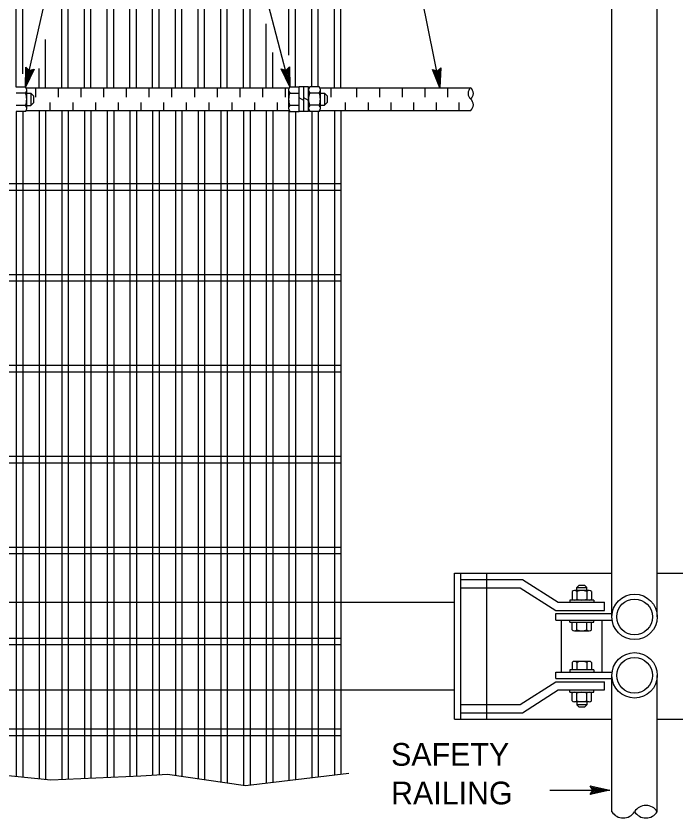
# Model space of a CAD drawing. Extents: x -894 to 866, y -472 to 714.
# Drawn here: x -133.1 to 70.3, y 173.9 to 420.9 of the extents above; entities that cross this region are included whole.
import ezdxf

# ---------------------------------------------------------------- set-up
doc = ezdxf.new("R2010")
doc.units = 0
for name, color, linetype in [('56 Stage 3 Anno', 7, 'Continuous'), ('57 Undefined', 7, 'Continuous'), ('60 Nongeo Data', 7, 'Continuous')]:
    doc.layers.add(name, color=color, linetype=linetype)

msp = doc.modelspace()

# ---------------------------------------------------------------- linework, layer by layer
at = {"layer": '56 Stage 3 Anno'}
for p, q in [((-130.15, 399.06), (-92.18, 567.12)), ((-48.72, 399.12), (-92.18, 567.12)), ((-130.15, 399.06), (-130.1, 405.21)), ((-130.1, 405.21), (-130.1, 405.21)), ((-130.1, 405.21), (-128.98, 404.13)), ((-49.89, 404.19), (-48.76, 405.27)), ((-48.76, 405.27), (-48.76, 405.27)), ((-48.76, 405.27), (-48.72, 399.12)), ((-127.5, 404.61), (-130.15, 399.06)), ((-129.84, 400.42), (-129.8, 404.9)), ((-127.89, 404.47), (-129.84, 400.4)), ((-129.53, 401.75), (-129.5, 404.65)), ((-128.3, 404.33), (-129.53, 401.75)), ((-129.22, 403.1), (-129.21, 404.34)), ((-128.67, 404.23), (-129.22, 403.1)), ((-128.98, 404.13), (-127.5, 404.61)), ((-127.5, 404.61), (-127.5, 404.61)), ((-48.72, 399.12), (-51.36, 404.67)), ((-51.36, 404.67), (-51.36, 404.67)), ((-51.36, 404.67), (-49.89, 404.19)), ((-49.03, 400.48), (-50.96, 404.52)), ((-49.34, 401.81), (-50.58, 404.42)), ((-49.65, 403.16), (-50.18, 404.28)), ((-49.66, 404.42), (-49.65, 403.16)), ((-49.36, 404.67), (-49.34, 401.81)), ((-49.06, 404.98), (-49.03, 400.46)), ((-2.46, 398.84), (-4.79, 404.52)), ((-4.79, 404.52), (-4.79, 404.52)), ((-4.79, 404.52), (-3.34, 403.96)), ((-2.7, 400.21), (-4.39, 404.35)), ((-2.92, 401.56), (-4.02, 404.24)), ((-3.16, 402.92), (-3.63, 404.07)), ((-3.34, 403.96), (-2.15, 404.98)), ((-3.09, 404.18), (-3.16, 402.92)), ((-2.78, 404.41), (-2.92, 401.56)), ((-2.47, 404.7), (-2.69, 400.2)), ((-2.15, 404.98), (-2.46, 398.84)), ((-2.15, 404.98), (-2.15, 404.98)), ((-130.15, 399.06), (-130.15, 399.06)), ((-48.72, 399.12), (-48.72, 399.12)), ((-2.46, 398.84), (-2.46, 398.84)), ((44.64, 182.44), (43.84, 183.78)), ((43.84, 183.78), (43.84, 183.78)), ((43.84, 183.78), (49.84, 182.44)), ((44.06, 183.43), (48.46, 182.44)), ((44.29, 183.07), (47.08, 182.44)), ((31.42, 182.44), (49.84, 182.44)), ((49.84, 182.44), (43.84, 181.11)), ((43.84, 181.11), (44.64, 182.44)), ((43.84, 181.11), (43.84, 181.11)), ((48.45, 182.44), (44.08, 181.47)), ((47.08, 182.44), (44.26, 181.82)), ((44.47, 182.72), (45.7, 182.45)), ((45.7, 182.45), (44.49, 182.18)), ((49.84, 182.44), (49.84, 182.44))]:
    msp.add_line(p, q, dxfattribs=at)
msp.add_lwpolyline([(-58.63, 609.1), (-44.99, 609.1), (-2.46, 398.84)], dxfattribs=at)
at = {"layer": '60 Nongeo Data'}
for p, q in [((50.52, 235.84), (50.52, 532.84)), ((64.52, 235.84), (64.52, 532.84)), ((-97.98, 398.84), (-97.98, 524.34)), ((-95.98, 398.84), (-95.98, 524.09)), ((-48.98, 408.85), (-48.98, 524.34)), ((-46.98, 399.12), (-46.98, 524.59)), ((-41.98, 399.12), (-41.98, 525.23)), ((-39.98, 399.12), (-39.98, 525.34)), ((-34.98, 398.84), (-34.98, 525.34)), ((-32.98, 398.84), (-32.98, 525.34)), ((-90.98, 398.84), (-90.98, 523.45)), ((-88.98, 398.84), (-88.98, 523.19)), ((-83.98, 398.84), (-83.98, 522.56)), ((-81.98, 398.84), (-81.98, 522.3)), ((-132.98, 399.06), (-132.98, 520.87)), ((-130.98, 403.16), (-130.98, 521.19)), ((-102.98, 398.84), (-102.98, 507.35)), ((-76.98, 398.84), (-76.98, 500.72)), ((-104.98, 398.84), (-104.98, 498.43)), ((-74.98, 398.84), (-74.98, 492.9)), ((-109.98, 398.84), (-109.98, 476.12)), ((-69.98, 398.84), (-69.98, 473.33)), ((-111.98, 398.84), (-111.98, 467.2)), ((-67.98, 398.84), (-67.98, 465.51)), ((-116.98, 398.84), (-116.98, 444.9)), ((-62.98, 398.84), (-62.98, 445.94)), ((-60.98, 398.84), (-60.98, 438.11)), ((-118.98, 398.84), (-118.98, 435.98)), ((-55.98, 398.84), (-55.98, 418.55)), ((-123.98, 398.84), (-123.98, 413.68)), ((-53.98, 398.84), (-53.98, 409.68)), ((-125.98, 398.84), (-125.98, 404.76)), ((-130.15, 399.06), (-133.07, 399.06)), ((-129.98, 398.84), (-48.91, 398.84)), ((-129.77, 392.46), (-129.77, 398.12)), ((-127.12, 398.84), (-127.12, 395.9)), ((-120.12, 398.84), (-120.12, 395.9)), ((-113.12, 398.84), (-113.12, 395.9)), ((-106.12, 398.84), (-106.12, 395.9)), ((-99.12, 398.84), (-99.12, 395.9)), ((-92.12, 398.84), (-92.12, 395.9)), ((-85.12, 398.84), (-85.12, 395.9)), ((-78.12, 398.84), (-78.12, 395.9)), ((-71.12, 398.84), (-71.12, 395.9)), ((-64.12, 398.84), (-64.12, 395.9)), ((-57.12, 398.84), (-57.12, 395.9)), ((-50.12, 398.84), (-50.12, 395.9)), ((-49.08, 398.18), (-49.08, 392.52)), ((-48.7, 399.12), (-45.79, 399.12)), ((-45.79, 391.58), (-45.79, 399.12)), ((-44.38, 399.12), (-45.79, 399.12)), ((-42.97, 399.12), (-44.38, 399.12)), ((-44.38, 391.58), (-44.38, 399.12)), ((-42.97, 391.58), (-42.97, 399.12)), ((-39.67, 399.12), (-42.58, 399.12)), ((-39.46, 398.84), (7.02, 398.84)), ((-39.29, 392.52), (-39.29, 398.18)), ((-36.12, 398.84), (-36.12, 395.9)), ((-28.12, 398.84), (-28.12, 395.9)), ((-21.12, 398.84), (-21.12, 395.9)), ((-14.12, 398.84), (-14.12, 395.9)), ((-7.12, 398.84), (-7.12, 395.9)), ((-0.12, 398.84), (-0.12, 395.9)), ((-130.15, 397.18), (-133.07, 397.18)), ((-129.77, 397.16), (-128.52, 397.16)), ((-127.69, 396.33), (-128.52, 397.16)), ((-128.52, 397.16), (-128.52, 393.41)), ((-127.69, 396.33), (-127.69, 394.25)), ((-48.7, 397.23), (-45.79, 397.23)), ((-44.38, 394.94), (-45.79, 395.75)), ((-42.97, 394.94), (-44.38, 395.75)), ((-39.67, 397.23), (-42.58, 397.23)), ((-39.29, 397.22), (-38.04, 397.22)), ((-37.2, 396.39), (-38.04, 397.22)), ((-38.04, 397.22), (-38.04, 393.47)), ((-37.2, 396.39), (-37.2, 394.31)), ((-130.15, 393.4), (-133.07, 393.4)), ((-129.77, 393.41), (-128.52, 393.41)), ((-127.69, 394.25), (-128.52, 393.41)), ((-122.62, 394.31), (-122.62, 391.84)), ((-115.62, 394.31), (-115.62, 391.84)), ((-108.62, 394.31), (-108.62, 391.84)), ((-101.62, 394.31), (-101.62, 391.84)), ((-94.62, 394.31), (-94.62, 391.84)), ((-87.62, 394.31), (-87.62, 391.84)), ((-80.62, 394.31), (-80.62, 391.84)), ((-73.62, 394.31), (-73.62, 391.84)), ((-66.62, 394.31), (-66.62, 391.84)), ((-59.62, 394.31), (-59.62, 391.84)), ((-52.62, 394.31), (-52.62, 391.84)), ((-48.7, 393.46), (-45.79, 393.46)), ((-39.67, 393.46), (-42.58, 393.46)), ((-39.29, 393.47), (-38.04, 393.47)), ((-37.2, 394.31), (-38.04, 393.47)), ((-31.62, 394.31), (-31.62, 391.84)), ((-24.62, 394.31), (-24.62, 391.84)), ((-17.62, 394.31), (-17.62, 391.84)), ((-10.62, 394.31), (-10.62, 391.84)), ((-3.62, 394.31), (-3.62, 391.84)), ((3.38, 394.31), (3.38, 391.84)), ((-130.15, 391.52), (-133.07, 391.52)), ((-132.98, 391.52), (-132.98, 186.73)), ((-130.98, 391.52), (-130.98, 186.53)), ((-129.92, 391.84), (-48.9, 391.84)), ((-125.98, 391.84), (-125.98, 186.03)), ((-123.98, 391.84), (-123.98, 185.83)), ((-118.98, 391.84), (-118.98, 185.82)), ((-116.98, 391.84), (-116.98, 185.91)), ((-111.98, 391.84), (-111.98, 186.14)), ((-109.98, 391.84), (-109.98, 186.23)), ((-104.98, 391.84), (-104.98, 186.45)), ((-102.98, 391.84), (-102.98, 186.54)), ((-97.98, 391.84), (-97.98, 186.76)), ((-95.98, 391.84), (-95.98, 186.85)), ((-90.98, 391.84), (-90.98, 187.13)), ((-88.98, 391.84), (-88.98, 187.25)), ((-83.98, 391.84), (-83.98, 187.06)), ((-81.98, 391.84), (-81.98, 186.77)), ((-76.98, 391.84), (-76.98, 186.05)), ((-74.98, 391.84), (-74.98, 185.76)), ((-69.98, 391.84), (-69.98, 185.04)), ((-67.98, 391.84), (-67.98, 184.75)), ((-62.98, 391.84), (-62.98, 184.03)), ((-60.98, 391.84), (-60.98, 184.09)), ((-55.98, 391.84), (-55.98, 184.68)), ((-53.98, 391.84), (-53.98, 184.91)), ((-48.98, 391.84), (-48.98, 185.5)), ((-48.7, 391.58), (-45.79, 391.58)), ((-46.98, 391.58), (-46.98, 185.73)), ((-44.38, 391.58), (-45.79, 391.58)), ((-42.97, 391.58), (-44.38, 391.58)), ((-39.67, 391.58), (-42.58, 391.58)), ((-41.98, 391.58), (-41.98, 186.32)), ((-39.98, 391.58), (-39.98, 186.56)), ((-39.47, 391.84), (7.02, 391.84)), ((-34.98, 391.84), (-34.98, 187.14)), ((-32.98, 391.84), (-32.98, 187.38)), ((-181.98, 369.34), (-32.98, 369.34)), ((-181.98, 367.34), (-32.98, 367.34)), ((-181.98, 341.34), (-32.98, 341.34)), ((-181.98, 339.34), (-32.98, 339.34)), ((-181.98, 313.34), (-32.98, 313.34)), ((-181.98, 311.34), (-32.98, 311.34)), ((-181.98, 285.34), (-32.98, 285.34)), ((-181.98, 283.34), (-32.98, 283.34)), ((-181.98, 257.34), (-32.98, 257.34)), ((-181.98, 255.34), (-32.98, 255.34)), ((2.02, 204.34), (2.02, 249.34)), ((2.02, 249.34), (50.52, 249.34)), ((4.02, 204.34), (4.02, 249.34)), ((4.02, 247.34), (23.02, 247.34)), ((12.02, 204.34), (12.02, 249.34)), ((23.02, 247.34), (34.02, 240.34)), ((64.52, 249.34), (76.02, 249.34)), ((4.02, 244.84), (22.29, 244.84)), ((22.29, 244.84), (33.29, 237.84)), ((40.43, 245.61), (39.77, 244.95)), ((39.77, 243.95), (39.77, 244.95)), ((39.77, 244.95), (42.77, 244.95)), ((40.43, 245.61), (42.1, 245.61)), ((42.1, 245.61), (42.77, 244.95)), ((42.77, 243.95), (42.77, 244.95)), ((38.25, 243.64), (38.25, 241.31)), ((43.53, 243.95), (39, 243.95)), ((39.76, 243.64), (39.76, 241.31)), ((42.78, 243.64), (42.78, 241.31)), ((44.28, 243.64), (44.28, 241.31)), ((-221.98, 240.34), (2.02, 240.34)), ((34.02, 240.34), (48.29, 240.34)), ((37.6, 241), (37.6, 240.34)), ((44.93, 241), (37.6, 241)), ((44.93, 241), (44.93, 240.34)), ((48.29, 237.84), (48.29, 240.34)), ((33.29, 237.84), (48.29, 237.84)), ((33.29, 236.84), (50.59, 236.84)), ((33.29, 234.84), (33.29, 236.84)), ((33.29, 234.84), (50.59, 234.84)), ((35.02, 218.84), (35.02, 234.84)), ((37.6, 234.17), (37.6, 234.84)), ((44.93, 234.17), (44.93, 234.84)), ((47.52, 218.84), (47.52, 234.84)), ((37.6, 234.17), (44.93, 234.17)), ((38.25, 231.84), (38.25, 234.17)), ((39.76, 231.84), (39.76, 234.17)), ((42.78, 231.84), (42.78, 234.17)), ((44.28, 231.84), (44.28, 234.17)), ((39, 231.53), (43.53, 231.53)), ((-181.98, 229.34), (-32.98, 229.34)), ((-181.98, 227.34), (-32.98, 227.34)), ((38.25, 221.84), (38.25, 219.5)), ((43.53, 222.14), (39, 222.14)), ((39.76, 221.84), (39.76, 219.5)), ((42.78, 221.84), (42.78, 219.5)), ((44.28, 221.84), (44.28, 219.5)), ((33.29, 218.84), (50.59, 218.84)), ((33.29, 216.84), (33.29, 218.84)), ((37.6, 219.5), (37.6, 218.84)), ((44.93, 219.5), (37.6, 219.5)), ((44.93, 219.5), (44.93, 218.84)), ((50.52, 175.84), (50.52, 217.84)), ((64.52, 175.84), (64.52, 217.84)), ((22.29, 208.84), (33.29, 215.84)), ((33.29, 216.84), (50.59, 216.84)), ((33.29, 215.84), (48.29, 215.84)), ((48.29, 213.34), (48.29, 215.84)), ((-221.98, 213.34), (2.02, 213.34)), ((23.02, 206.34), (34.02, 213.34)), ((34.02, 213.34), (48.29, 213.34)), ((37.6, 212.67), (37.6, 213.34)), ((37.6, 212.67), (44.93, 212.67)), ((44.93, 212.67), (44.93, 213.34)), ((38.25, 210.03), (38.25, 212.36)), ((39.76, 210.03), (39.76, 212.36)), ((42.78, 210.03), (42.78, 212.36)), ((44.28, 210.03), (44.28, 212.36)), ((4.02, 208.84), (22.29, 208.84)), ((39, 209.73), (43.53, 209.73)), ((39.77, 209.73), (39.77, 208.73)), ((40.43, 208.06), (39.77, 208.73)), ((42.77, 208.73), (39.77, 208.73)), ((42.1, 208.06), (40.43, 208.06)), ((42.1, 208.06), (42.77, 208.73)), ((42.77, 209.73), (42.77, 208.73)), ((4.02, 206.34), (23.02, 206.34)), ((2.02, 204.34), (50.52, 204.34)), ((64.52, 204.34), (76.02, 204.34)), ((-181.98, 201.34), (-32.98, 201.34)), ((-181.98, 199.34), (-32.98, 199.34))]:
    msp.add_line(p, q, dxfattribs=at)
msp.add_lwpolyline([(-185.41, 184.18), (-168.29, 185.42), (-149.68, 188.4), (-122.38, 185.67), (-94.59, 186.91), (-86.4, 187.41), (-62.33, 183.94), (-30.57, 187.66)], dxfattribs=at)
for centre, radius in [((57.52, 235.84), 7), ((57.52, 235.84), 5.5), ((57.52, 217.84), 7), ((57.52, 217.84), 5.5)]:
    msp.add_circle(centre, radius, dxfattribs=at)
for centre, radius, start, end in [((-131.13, 398.12), 1.36, 315.9647, 44.0353), ((-47.73, 398.18), 1.36, 135.9647, 224.0353), ((-41.61, 398.18), 1.36, 135.9647, 224.0353), ((-40.64, 398.18), 1.36, 315.9647, 44.0353), ((8.47, 397.09), 2.27, 129.686, 230.314), ((5.57, 397.09), 2.27, 309.686, 50.314), ((-134.9, 395.29), 5.11, 338.3259, 21.6741), ((-43.96, 395.35), 5.11, 158.3259, 201.6741), ((-37.84, 395.35), 5.11, 158.3259, 201.6741), ((-44.41, 395.35), 5.11, 338.3259, 21.6741), ((5.57, 393.59), 2.27, 309.686, 50.314), ((-131.13, 392.46), 1.36, 315.9647, 44.0353), ((-47.73, 392.52), 1.36, 135.9647, 224.0353), ((-41.61, 392.52), 1.36, 135.9647, 224.0353), ((-40.64, 392.52), 1.36, 315.9647, 44.0353), ((39, 242.86), 1.09, 45.9647, 134.0353), ((41.27, 239.84), 4.09, 68.3259, 111.6741), ((43.53, 242.86), 1.09, 45.9647, 134.0353), ((39, 242.09), 1.09, 225.9647, 314.0353), ((41.27, 245.1), 4.09, 248.3259, 291.6741), ((43.53, 242.09), 1.09, 225.9647, 314.0353), ((39, 232.62), 1.09, 225.9647, 314.0353), ((41.27, 235.63), 4.09, 248.3259, 291.6741), ((43.53, 232.62), 1.09, 225.9647, 314.0353), ((39, 221.06), 1.09, 45.9647, 134.0353), ((41.27, 218.04), 4.09, 68.3259, 111.6741), ((43.53, 221.06), 1.09, 45.9647, 134.0353), ((39, 211.58), 1.09, 45.9647, 134.0353), ((41.27, 208.57), 4.09, 68.3259, 111.6741), ((43.53, 211.58), 1.09, 45.9647, 134.0353), ((39, 210.81), 1.09, 225.9647, 314.0353), ((41.27, 213.83), 4.09, 248.3259, 291.6741), ((43.53, 210.81), 1.09, 225.9647, 314.0353), ((54.02, 178.04), 4.14, 212.1883, 327.8117), ((61.02, 173.63), 4.14, 32.1883, 147.8117), ((61.02, 178.04), 4.14, 212.1883, 327.8117)]:
    msp.add_arc(centre, radius, start, end, dxfattribs=at)

# ---------------------------------------------------------------- texts
at = {"layer": '57 Undefined'}
for s, p in [('SAFETY', (-17.52, 189.99)), ('RAILING', (-17.52, 178.09))]:
    msp.add_text(s, height=7, dxfattribs=at).set_placement(p)

doc.saveas('drawing.dxf')
